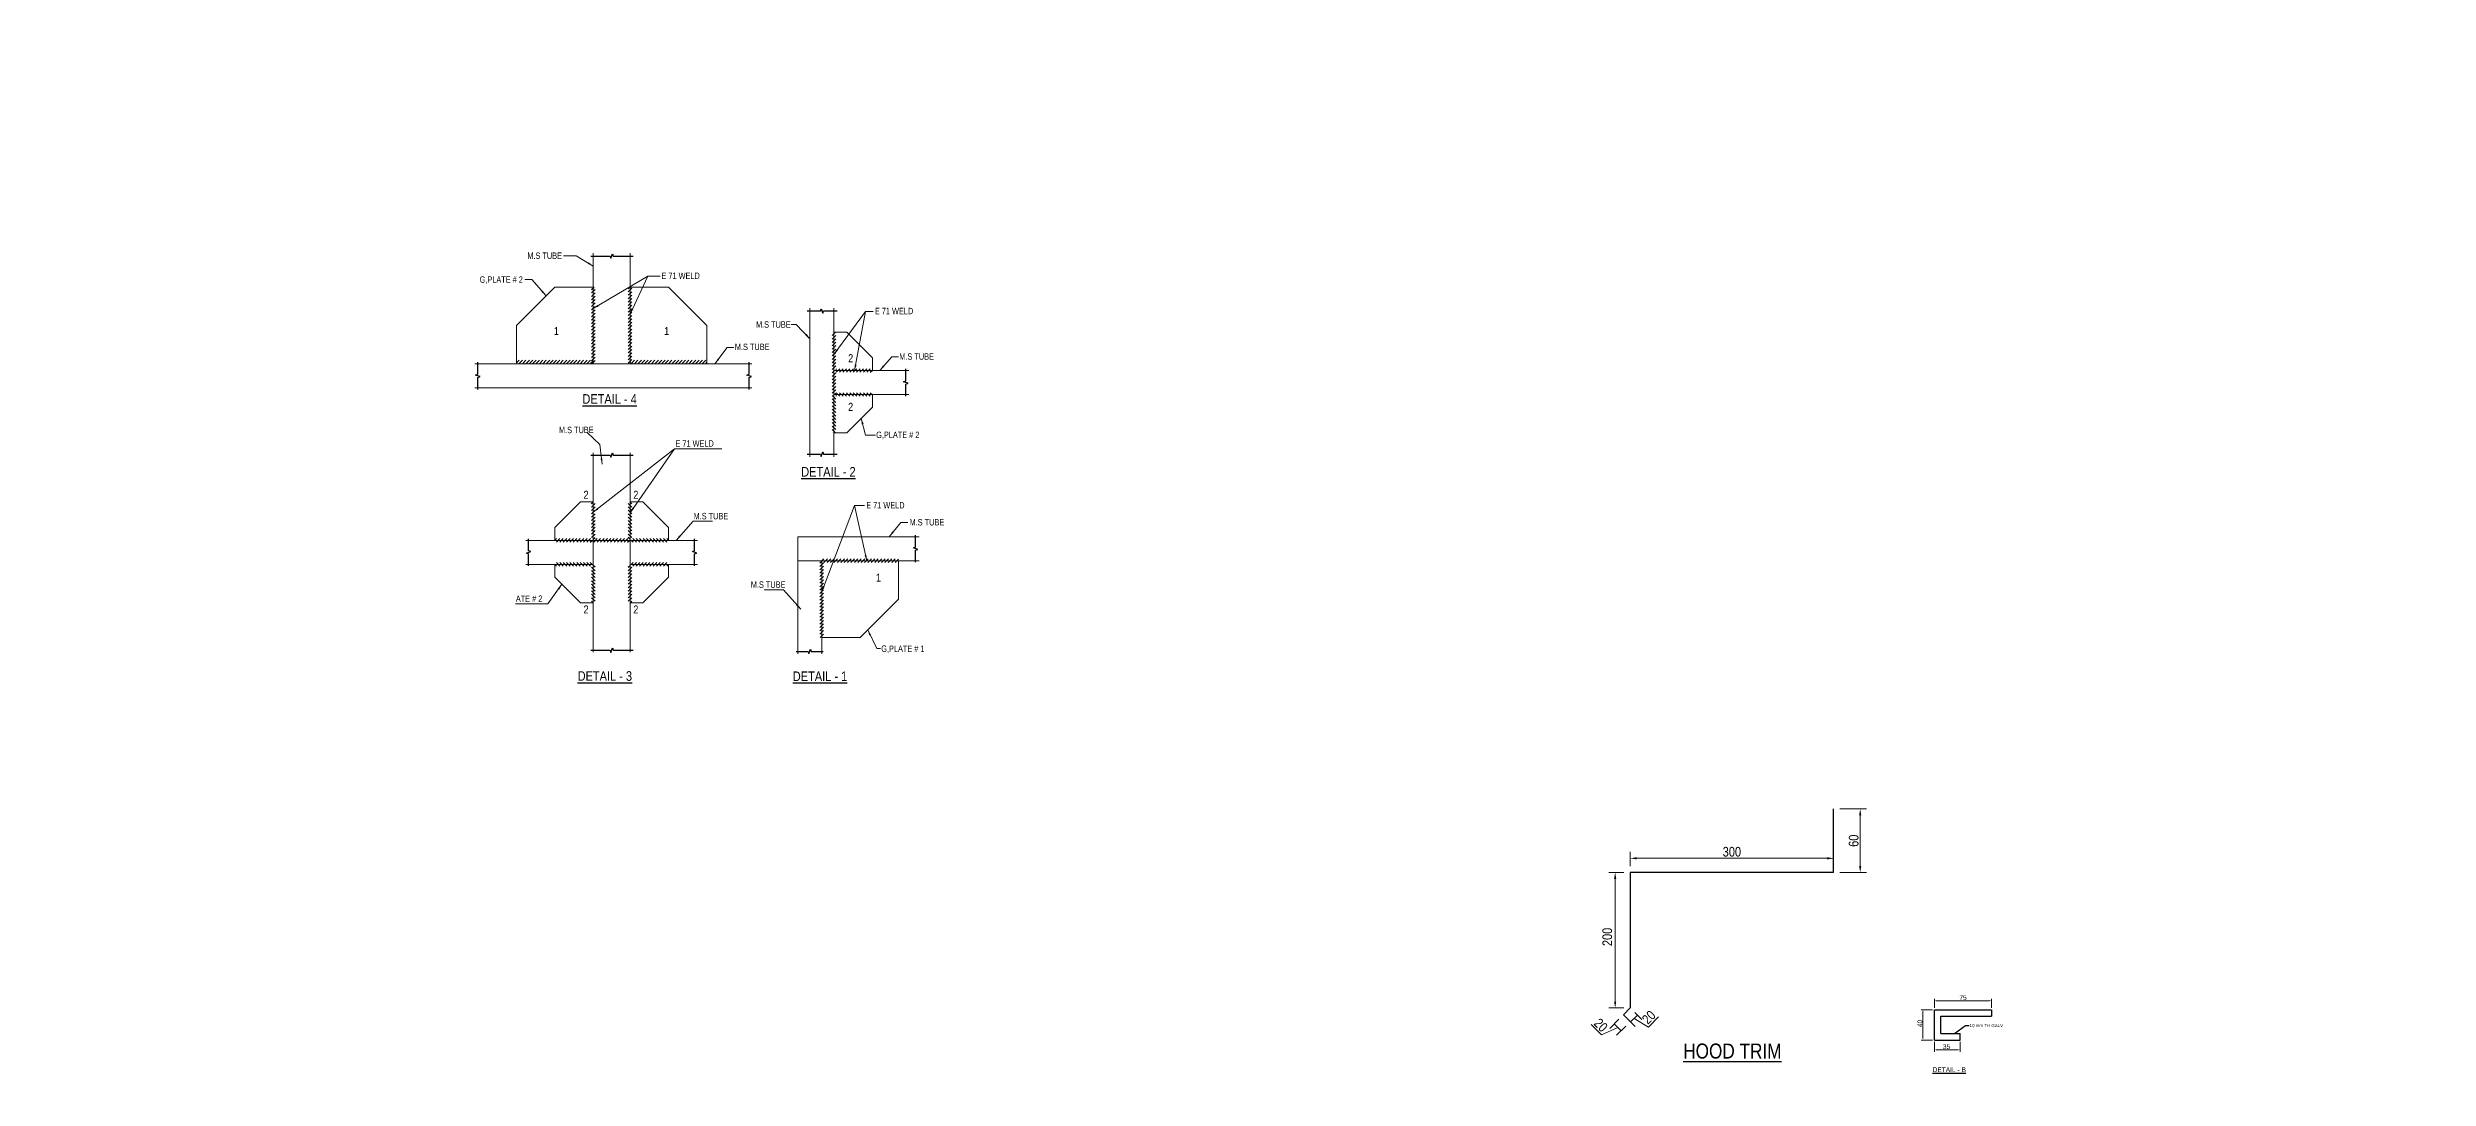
# Model space of a CAD drawing. Header units: millimetres. Extents: x 0 to 2669304, y -3314102 to 0.
# Drawn here: x 2422913.7 to 2423285.5, y -3103805.7 to -3103644.6 of the extents above; entities that cross this region are included whole.
import ezdxf
from ezdxf import colors
from ezdxf.entities.mleader import LeaderData, LeaderLine
from ezdxf.math import Vec2, Vec3

# ---------------------------------------------------------------- set-up
doc = ezdxf.new("R2010")
doc.units = ezdxf.units.MM
doc.header["$LTSCALE"] = 0.4
doc.header["$MEASUREMENT"] = 0
doc.header["$PDMODE"] = 34
for name, color, linetype, lineweight in [('1NSDIM0', 7, 'Continuous', 9), ('Layer1', 1, 'Continuous', 5), ('Layer4', 3, 'Continuous', 25), ('Layer5', 52, 'Continuous', 30), ('Layer6', 140, 'Continuous', 30), ('Text Small', 7, 'Continuous', 0)]:
    doc.layers.add(name, color=color, linetype=linetype, lineweight=lineweight)
doc.layers.add('E 71 WELD', color=7, linetype='Continuous')
doc.layers.add('TAXT', color=7, linetype='Continuous')
doc.styles.get("Standard").update_dxf_attribs({"font": 'ARIALN.TTF'})
doc.styles.add('style2', font='ARIALN.TTF')
doc.styles.add('y', font='', dxfattribs={"height": 880})
doc.styles.get('y').set_extended_font_data('VNI-Helve-Condense')
doc.dimstyles.new('shahid', dxfattribs={"dimtxt": 37.0005, "dimasz": 20, "dimexe": 8, "dimexo": 10, "dimgap": 5, "dimtad": 3, "dimdec": 0, "dimrnd": 1, "dimzin": 0, "dimdsep": 46, "dimtxsty": 'style2', "dimcen": 0.09, "dimclrt": 1, "dimadec": 0, "dimazin": 0, "dimtfac": 1, "dimtdec": 0, "dimtix": 1, "dimtmove": 1, "dimatfit": 3, "dimfxl": 0, "dimtolj": 1, "dimtzin": 0, "dimlwd": 5, "dimlwe": 5, "dimarcsym": 0})
doc.dimstyles.get("Standard").update_dxf_attribs({"dimtxt": 0.18, "dimasz": 500, "dimexe": 250, "dimexo": 250, "dimgap": 100, "dimtad": 1, "dimdec": 0, "dimzin": 0, "dimdsep": 46, "dimtxsty": 'y', "dimcen": 0.09, "dimadec": 0, "dimazin": 0, "dimtfac": 1, "dimtdec": 0, "dimtofl": 0, "dimtmove": 0, "dimatfit": 3, "dimfxl": 0, "dimtolj": 1, "dimtzin": 0, "dimarcsym": 0})
doc.dimstyles.new('Standard-225', dxfattribs={"dimtxt": 300, "dimasz": 200, "dimexe": 125, "dimexo": 350, "dimgap": 150, "dimtad": 1, "dimdec": 0, "dimzin": 0, "dimdsep": 46, "dimtxsty": 'Standard', "dimcen": 0.09, "dimclrd": 256, "dimclrt": 256, "dimadec": 0, "dimazin": 0, "dimtfac": 1, "dimtdec": 0, "dimtmove": 1, "dimatfit": 3, "dimfxl": 0, "dimtolj": 1, "dimtzin": 0, "dimlwd": 9, "dimlwe": 9, "dimarcsym": 0})
pattern_1 = [(45, (2499748.91913, -3090461.13978), (-0.265165043, 0.265165043), [])]
pattern_2 = [(45, (2499748.91913, -3090557.9572), (-0.265165043, 0.265165043), [])]
pattern_3 = [(45, (2461366.4361, -3097117.65003), (-0.265165043, 0.265165043), [])]

# ---------------------------------------------------------------- blocks, each defined once
blk = doc.blocks.new('*D915')
at = {"layer": '1NSDIM0', "color": 0, "lineweight": 5}
for p, q in [((2423208.08, -3103794.92), (2423206.3, -3103794.92)), ((2423206.6, -3103799.35), (2423206.6, -3103795.22)), ((2423208.08, -3103799.65), (2423206.3, -3103799.65))]:
    blk.add_line(p, q, dxfattribs=at)
at = {"layer": '1NSDIM0', "color": 0}
for points in [[(2423206.55, -3103795.22), (2423206.65, -3103795.22), (2423206.6, -3103794.92)], [(2423206.55, -3103799.35), (2423206.65, -3103799.35), (2423206.6, -3103799.65)]]:
    blk.add_solid(points, dxfattribs=at)
at = {"layer": 'Defpoints', "color": 0}
for p in [(2423206.6, -3103794.92), (2423208.38, -3103794.92), (2423208.38, -3103799.65)]:
    blk.add_point(p, dxfattribs=at)
at = {"layer": '1NSDIM0', "color": 1, "insert": (2423206.12, -3103797.06), "char_height": 0.75, "attachment_point": 5, "rotation": 90, "style": 'style2'}
blk.add_mtext('\\A1;40', dxfattribs=at)
blk = doc.blocks.new('*D916')
at = {"layer": '1NSDIM0', "color": 0, "lineweight": 5}
for p, q in [((2423208.38, -3103794.62), (2423208.38, -3103793.21)), ((2423217.01, -3103793.51), (2423208.68, -3103793.51)), ((2423217.31, -3103794.62), (2423217.31, -3103793.21))]:
    blk.add_line(p, q, dxfattribs=at)
at = {"layer": '1NSDIM0', "color": 0}
for points in [[(2423208.68, -3103793.46), (2423208.68, -3103793.56), (2423208.38, -3103793.51)], [(2423217.01, -3103793.46), (2423217.01, -3103793.56), (2423217.31, -3103793.51)]]:
    blk.add_solid(points, dxfattribs=at)
at = {"layer": 'Defpoints', "color": 0}
for p in [(2423208.38, -3103793.51), (2423208.38, -3103794.92), (2423217.31, -3103794.92)]:
    blk.add_point(p, dxfattribs=at)
at = {"layer": '1NSDIM0', "color": 1, "insert": (2423212.85, -3103793.03), "char_height": 0.75, "attachment_point": 5, "style": 'style2'}
blk.add_mtext('\\A1;75', dxfattribs=at)
blk = doc.blocks.new('*D917')
at = {"layer": '1NSDIM0', "color": 0, "lineweight": 5}
for p, q in [((2423208.38, -3103799.95), (2423208.38, -3103801.5)), ((2423212.11, -3103801.2), (2423208.68, -3103801.2)), ((2423212.41, -3103799.95), (2423212.41, -3103801.5))]:
    blk.add_line(p, q, dxfattribs=at)
at = {"layer": '1NSDIM0', "color": 0}
for points in [[(2423208.68, -3103801.15), (2423208.68, -3103801.25), (2423208.38, -3103801.2)], [(2423212.11, -3103801.15), (2423212.11, -3103801.25), (2423212.41, -3103801.2)]]:
    blk.add_solid(points, dxfattribs=at)
at = {"layer": 'Defpoints', "color": 0}
for p in [(2423208.38, -3103799.65), (2423208.38, -3103801.2), (2423212.41, -3103799.65)]:
    blk.add_point(p, dxfattribs=at)
at = {"layer": '1NSDIM0', "color": 1, "insert": (2423210.28, -3103800.69), "char_height": 0.75, "attachment_point": 5, "style": 'style2'}
blk.add_mtext('\\A1;35', dxfattribs=at)
blk = doc.blocks.new('*D924')
at = {"layer": '1NSDIM0', "color": 0, "lineweight": 5}
for p, q in [((2423159.87, -3103773.47), (2423157.52, -3103773.47)), ((2423158.52, -3103793.64), (2423158.52, -3103774.47)), ((2423159.87, -3103794.64), (2423157.52, -3103794.64))]:
    blk.add_line(p, q, dxfattribs=at)
at = {"layer": '1NSDIM0', "color": 0}
for points in [[(2423158.35, -3103774.47), (2423158.69, -3103774.47), (2423158.52, -3103773.47)], [(2423158.35, -3103793.64), (2423158.69, -3103793.64), (2423158.52, -3103794.64)]]:
    blk.add_solid(points, dxfattribs=at)
at = {"layer": 'Defpoints', "color": 0}
for p in [(2423158.52, -3103773.47), (2423160.87, -3103773.47), (2423160.87, -3103794.64)]:
    blk.add_point(p, dxfattribs=at)
at = {"layer": '1NSDIM0', "color": 1, "insert": (2423157.29, -3103783.54), "char_height": 1.5, "attachment_point": 5, "rotation": 90, "style": 'style2'}
blk.add_mtext('\\A1;200', dxfattribs=at)
blk = doc.blocks.new('*D925')
at = {"layer": '1NSDIM0', "color": 0, "lineweight": 5}
for p, q in [((2423160.87, -3103772.47), (2423160.87, -3103770.26)), ((2423161.87, -3103771.26), (2423191.63, -3103771.26)), ((2423192.63, -3103772.47), (2423192.63, -3103770.26))]:
    blk.add_line(p, q, dxfattribs=at)
at = {"layer": '1NSDIM0', "color": 0}
for points in [[(2423161.87, -3103771.09), (2423161.87, -3103771.43), (2423160.87, -3103771.26)], [(2423191.63, -3103771.09), (2423191.63, -3103771.43), (2423192.63, -3103771.26)]]:
    blk.add_solid(points, dxfattribs=at)
at = {"layer": 'Defpoints', "color": 0}
for p in [(2423192.63, -3103771.26), (2423160.87, -3103773.47), (2423192.63, -3103773.47)]:
    blk.add_point(p, dxfattribs=at)
at = {"layer": '1NSDIM0', "color": 1, "insert": (2423176.75, -3103770.24), "char_height": 1.5, "attachment_point": 5, "style": 'style2'}
blk.add_mtext('\\A1;300', dxfattribs=at)
blk = doc.blocks.new('*D1018')
at = {"layer": '1NSDIM0', "color": 0, "lineweight": 5}
for p, q in [((2423161.58, -3103795.34), (2423162.7, -3103796.47)), ((2423160.52, -3103796.41), (2423161.64, -3103797.53)), ((2423162, -3103795.76), (2423160.94, -3103796.82)), ((2423162, -3103795.76), (2423160.94, -3103796.82)), ((2423161.47, -3103796.29), (2423163.7, -3103797.63)), ((2423163.7, -3103797.63), (2423165.31, -3103796.01))]:
    blk.add_line(p, q, dxfattribs=at)
at = {"layer": 'Defpoints', "color": 0}
for p in [(2423160.87, -3103794.64), (2423159.81, -3103795.7), (2423160.94, -3103796.82)]:
    blk.add_point(p, dxfattribs=at)
at = {"layer": '1NSDIM0', "color": 1, "insert": (2423163.78, -3103796.1), "char_height": 1.5, "attachment_point": 5, "rotation": 45, "style": 'style2'}
blk.add_mtext('\\A1;20', dxfattribs=at)
blk = doc.blocks.new('*D1019')
at = {"layer": '1NSDIM0', "color": 0, "lineweight": 5}
for p, q in [((2423156.37, -3103798.85), (2423154.76, -3103797.24)), ((2423158.91, -3103797.67), (2423156.37, -3103798.85)), ((2423159.11, -3103796.41), (2423157.67, -3103797.84)), ((2423158.38, -3103797.14), (2423159.44, -3103798.2)), ((2423158.38, -3103797.14), (2423159.44, -3103798.2)), ((2423160.17, -3103797.47), (2423158.73, -3103798.9))]:
    blk.add_line(p, q, dxfattribs=at)
at = {"layer": 'Defpoints', "color": 0}
for p in [(2423159.44, -3103798.2), (2423159.81, -3103795.7), (2423160.87, -3103796.76)]:
    blk.add_point(p, dxfattribs=at)
at = {"layer": '1NSDIM0', "color": 1, "insert": (2423156.28, -3103797.33), "char_height": 1.5, "attachment_point": 5, "rotation": 315, "style": 'style2'}
blk.add_mtext('\\A1;20', dxfattribs=at)
blk = doc.blocks.new('*D1020')
at = {"layer": '1NSDIM0', "color": 0, "lineweight": 5}
for p, q in [((2423193.63, -3103763.55), (2423197.79, -3103763.55)), ((2423196.79, -3103764.55), (2423196.79, -3103772.47)), ((2423193.63, -3103773.47), (2423197.79, -3103773.47))]:
    blk.add_line(p, q, dxfattribs=at)
at = {"layer": '1NSDIM0', "color": 0}
for points in [[(2423196.62, -3103764.55), (2423196.96, -3103764.55), (2423196.79, -3103763.55)], [(2423196.62, -3103772.47), (2423196.96, -3103772.47), (2423196.79, -3103773.47)]]:
    blk.add_solid(points, dxfattribs=at)
at = {"layer": 'Defpoints', "color": 0}
for p in [(2423192.63, -3103763.55), (2423192.63, -3103773.47), (2423196.79, -3103773.47)]:
    blk.add_point(p, dxfattribs=at)
at = {"layer": '1NSDIM0', "color": 1, "insert": (2423195.78, -3103768.51), "char_height": 1.5, "attachment_point": 5, "rotation": 90, "style": 'style2'}
blk.add_mtext('\\A1;60', dxfattribs=at)

msp = doc.modelspace()

# ---------------------------------------------------------------- hatches: boundary and pattern name
at = {"layer": 'E 71 WELD', "lineweight": -3, "ltscale": 3}
h = msp.add_hatch(dxfattribs=at)
h.set_pattern_fill('ANSI31', color=256, scale=3, style=0)
h.set_pattern_definition([(45, (2499748.6401, -3090461.13978), (-0.265165043, 0.265165043), [])])
h.paths.add_polyline_path([(2422999.1801, -3103681.9863), (2422998.622, -3103681.9863), (2422998.622, -3103693.9863), (2422999.1801, -3103693.9863)])
h = msp.add_hatch(dxfattribs=at)
h.set_pattern_fill('ANSI31', color=256, scale=3, style=0)
h.set_pattern_definition(pattern_1)
h.paths.add_polyline_path([(2423004.372, -3103693.9863), (2423004.9301, -3103693.9863), (2423004.9301, -3103681.9863), (2423004.372, -3103681.9863)])
h = msp.add_hatch(dxfattribs=at)
h.set_pattern_fill('ANSI31', color=256, scale=3, style=0)
h.set_pattern_definition(pattern_3)
h.paths.add_polyline_path([(2423036.4976, -3103695.3148), (2423036.4976, -3103694.7567), (2423042.4976, -3103694.7567), (2423042.4976, -3103695.3148)])
h.paths.add_polyline_path([(2423036.7767, -3103695.0358), (2423036.2186, -3103695.0358), (2423036.2186, -3103689.0358), (2423036.7767, -3103689.0358)])
h = msp.add_hatch(dxfattribs=at)
h.set_pattern_fill('ANSI31', color=256, scale=3, style=0)
h.set_pattern_definition(pattern_1)
h.paths.add_polyline_path([(2422998.9011, -3103693.9863), (2422998.9011, -3103693.4282), (2422986.9011, -3103693.4282), (2422986.9011, -3103693.9863)])
h.paths.add_polyline_path([(2423004.6511, -3103693.4282), (2423004.6511, -3103693.9863), (2423016.6511, -3103693.9863), (2423016.6511, -3103693.4282)])
h = msp.add_hatch(dxfattribs=at)
h.set_pattern_fill('ANSI31', color=256, scale=3, style=0)
h.set_pattern_definition(pattern_3)
h.paths.add_polyline_path([(2423036.7767, -3103698.7858), (2423036.2186, -3103698.7858), (2423036.2186, -3103695.0358), (2423036.7767, -3103695.0358)])
h = msp.add_hatch(dxfattribs=at)
h.set_pattern_fill('ANSI31', color=256, scale=3, style=0)
h.set_pattern_definition([(315, (2461366.4361, -3110276.17156), (-0.265165043, -0.265165043), [])])
h.paths.add_polyline_path([(2423036.4976, -3103698.5067), (2423036.4976, -3103699.0648), (2423042.4976, -3103699.0648), (2423042.4976, -3103698.5067)])
h.paths.add_polyline_path([(2423036.7767, -3103698.7858), (2423036.2186, -3103698.7858), (2423036.2186, -3103704.7858), (2423036.7767, -3103704.7858)])
h = msp.add_hatch(dxfattribs=at)
h.set_pattern_fill('ANSI31', color=256, scale=3, style=0)
h.set_pattern_definition(pattern_2)
h.paths.add_polyline_path([(2422999.1801, -3103721.5794), (2422998.622, -3103721.5794), (2422998.622, -3103715.5794), (2422999.1801, -3103715.5794)])
h.paths.add_polyline_path([(2422992.9011, -3103721.8584), (2422992.9011, -3103721.3003), (2422998.9011, -3103721.3003), (2422998.9011, -3103721.8584)])
h = msp.add_hatch(dxfattribs=at)
h.set_pattern_fill('ANSI31', color=256, scale=3, style=0)
h.set_pattern_definition([(135, (2346254.63297, -3090557.9572), (0.265165043, 0.265165043), [])])
h.paths.add_polyline_path([(2423004.372, -3103721.5794), (2423004.9301, -3103721.5794), (2423004.9301, -3103715.5794), (2423004.372, -3103715.5794)])
h.paths.add_polyline_path([(2423010.6511, -3103721.8584), (2423010.6511, -3103721.3003), (2423004.6511, -3103721.3003), (2423004.6511, -3103721.8584)])
h = msp.add_hatch(dxfattribs=at)
h.set_pattern_fill('ANSI31', color=256, scale=3, style=0)
h.set_pattern_definition(pattern_2)
h.paths.add_polyline_path([(2422998.9011, -3103721.8584), (2422998.9011, -3103721.3003), (2423004.6511, -3103721.3003), (2423004.6511, -3103721.8584)])
h = msp.add_hatch(dxfattribs=at)
h.set_pattern_fill('ANSI31', color=256, scale=3, style=0)
h.set_pattern_definition([(45, (2461361.08627, -3097091.9131), (-0.265165043, 0.265165043), [])])
h.paths.add_polyline_path([(2423034.5862, -3103724.4745), (2423034.5862, -3103725.0326), (2423046.5862, -3103725.0326), (2423046.5862, -3103724.4745)])
h.paths.add_polyline_path([(2423034.8652, -3103724.7535), (2423034.3071, -3103724.7535), (2423034.3071, -3103736.7535), (2423034.8652, -3103736.7535)])
h = msp.add_hatch(dxfattribs=at)
h.set_pattern_fill('ANSI31', color=256, scale=3, style=0)
h.set_pattern_definition([(315, (2499748.91913, -3116888.9516), (-0.265165043, -0.265165043), [])])
h.paths.add_polyline_path([(2422999.1801, -3103725.3294), (2422998.622, -3103725.3294), (2422998.622, -3103731.3294), (2422999.1801, -3103731.3294)])
h.paths.add_polyline_path([(2422992.9011, -3103725.0503), (2422992.9011, -3103725.6084), (2422998.9011, -3103725.6084), (2422998.9011, -3103725.0503)])
h = msp.add_hatch(dxfattribs=at)
h.set_pattern_fill('ANSI31', color=256, scale=3, style=0)
h.set_pattern_definition([(225, (2346254.63297, -3116888.9516), (0.265165043, -0.265165043), [])])
h.paths.add_polyline_path([(2423004.372, -3103725.3294), (2423004.9301, -3103725.3294), (2423004.9301, -3103731.3294), (2423004.372, -3103731.3294)])
h.paths.add_polyline_path([(2423010.6511, -3103725.0503), (2423010.6511, -3103725.6084), (2423004.6511, -3103725.6084), (2423004.6511, -3103725.0503)])

# ---------------------------------------------------------------- linework, layer by layer
msp.add_lwpolyline([(2423049.2539, -3103724.9931), (2423049.2539, -3103723.1285), (2423049.5974, -3103723.0035), (2423048.9105, -3103722.7535), (2423049.2539, -3103722.6285), (2423049.2539, -3103720.764)])
at = {"layer": 'Layer1', "lineweight": 5, "ltscale": 3}
for p, q in [((2422998.9011, -3103676.7181), (2422998.9011, -3103693.9863)), ((2423004.6511, -3103676.7181), (2423004.6511, -3103681.9863)), ((2423004.6511, -3103681.9863), (2423004.6511, -3103693.9863)), ((2423032.7476, -3103708.5095), (2423032.7476, -3103685.3121)), ((2423036.4976, -3103708.5095), (2423036.4976, -3103685.3121)), ((2422980.4044, -3103693.9863), (2422986.9011, -3103693.9863)), ((2422986.9011, -3103693.9863), (2423016.6511, -3103693.9863)), ((2423016.6511, -3103693.9863), (2423023.6979, -3103693.9863)), ((2423036.4976, -3103695.0358), (2423048.2032, -3103695.0358)), ((2422980.4044, -3103697.7363), (2423023.6979, -3103697.7363)), ((2423036.4976, -3103698.7858), (2423048.2032, -3103698.7858)), ((2422998.9011, -3103707.8783), (2422998.9011, -3103739.0305)), ((2423004.6511, -3103707.8783), (2423004.6511, -3103739.0305)), ((2423030.8362, -3103721.0035), (2423049.8235, -3103721.0035)), ((2423030.8362, -3103739.2825), (2423030.8362, -3103721.0035)), ((2422988.3614, -3103721.5794), (2422998.9011, -3103721.5794)), ((2423004.6511, -3103721.5794), (2422998.9011, -3103721.5794)), ((2423004.6511, -3103721.5794), (2423015.1907, -3103721.5794)), ((2423030.8362, -3103724.7535), (2423049.8235, -3103724.7535)), ((2423034.5862, -3103739.2825), (2423034.5862, -3103724.7535)), ((2422988.3614, -3103725.3294), (2422998.9011, -3103725.3294)), ((2423004.6511, -3103725.3294), (2423015.1907, -3103725.3294))]:
    msp.add_line(p, q, dxfattribs=at)
at = {"layer": 'Layer4', "lineweight": 9, "ltscale": 3}
for p, q in [((2422986.9011, -3103687.9863), (2422992.9011, -3103681.9863)), ((2422998.9011, -3103681.9863), (2422992.9011, -3103681.9863)), ((2423004.6511, -3103681.9863), (2423010.6511, -3103681.9863)), ((2423016.6511, -3103687.9863), (2423010.6511, -3103681.9863)), ((2422986.9011, -3103693.9863), (2422986.9011, -3103687.9863)), ((2423016.6511, -3103693.9863), (2423016.6511, -3103687.9863)), ((2423038.4976, -3103689.0358), (2423036.4976, -3103689.0358)), ((2423038.4976, -3103689.0358), (2423042.4976, -3103693.0358)), ((2423042.4976, -3103695.0358), (2423042.4976, -3103693.0358)), ((2423042.4976, -3103698.7858), (2423042.4976, -3103700.7858)), ((2423038.4976, -3103704.7858), (2423042.4976, -3103700.7858)), ((2423038.4976, -3103704.7858), (2423036.4976, -3103704.7858)), ((2422996.9011, -3103715.5794), (2422992.9011, -3103719.5794)), ((2422996.9011, -3103715.5794), (2422998.9011, -3103715.5794)), ((2423006.6511, -3103715.5794), (2423004.6511, -3103715.5794)), ((2423006.6511, -3103715.5794), (2423010.6511, -3103719.5794)), ((2422992.9011, -3103721.5794), (2422992.9011, -3103719.5794)), ((2423010.6511, -3103721.5794), (2423010.6511, -3103719.5794)), ((2423046.5862, -3103724.7535), (2423046.5862, -3103730.7535)), ((2422992.9011, -3103725.3294), (2422992.9011, -3103727.3294)), ((2422996.9011, -3103731.3294), (2422992.9011, -3103727.3294)), ((2423006.6511, -3103731.3294), (2423010.6511, -3103727.3294)), ((2423010.6511, -3103725.3294), (2423010.6511, -3103727.3294)), ((2422996.9011, -3103731.3294), (2422998.9011, -3103731.3294)), ((2423006.6511, -3103731.3294), (2423004.6511, -3103731.3294)), ((2423046.5862, -3103730.7535), (2423040.5862, -3103736.7535)), ((2423034.5862, -3103736.7535), (2423040.5862, -3103736.7535))]:
    msp.add_line(p, q, dxfattribs=at)
at = {"layer": 'Layer5', "ltscale": 3}
for p, q in [((2423208.384, -3103799.6492), (2423208.384, -3103794.9242)), ((2423208.384, -3103794.9242), (2423217.309, -3103794.9242)), ((2423217.309, -3103794.9242), (2423217.309, -3103795.9367)), ((2423209.3965, -3103798.6367), (2423209.3965, -3103795.9367)), ((2423209.3965, -3103795.9367), (2423217.309, -3103795.9367)), ((2423209.3965, -3103798.6367), (2423212.4065, -3103798.6367)), ((2423212.4065, -3103799.6492), (2423212.4065, -3103798.6367)), ((2423208.384, -3103799.6492), (2423212.4065, -3103799.6492))]:
    msp.add_line(p, q, dxfattribs=at)
at = {"layer": 'Layer6', "ltscale": 3}
for p, q in [((2423192.628, -3103773.4682), (2423192.628, -3103763.5502)), ((2423192.628, -3103773.4682), (2423160.8734, -3103773.4682)), ((2423160.8734, -3103773.4682), (2423160.8734, -3103794.6379)), ((2423160.8734, -3103794.6379), (2423159.8128, -3103795.6985)), ((2423160.8734, -3103796.7592), (2423159.8128, -3103795.6985))]:
    msp.add_line(p, q, dxfattribs=at)
at = {"layer": 'TAXT', "ltscale": 3}
for points in [[(2422998.5095, -3103677.1609), (2423001.5267, -3103677.1609), (2423001.6517, -3103677.5044), (2423001.9017, -3103676.8175), (2423002.0267, -3103677.1609), (2423005.1135, -3103677.1609)], [(2423032.33, -3103685.7158), (2423034.3726, -3103685.7158), (2423034.4976, -3103685.3724), (2423034.7476, -3103686.0593), (2423034.8726, -3103685.7158), (2423037.0136, -3103685.7158)], [(2422980.8771, -3103697.9758), (2422980.8771, -3103696.1113), (2422981.2205, -3103695.9863), (2422980.5336, -3103695.7363), (2422980.8771, -3103695.6113), (2422980.8771, -3103693.7468)], [(2423023.2589, -3103697.9758), (2423023.2589, -3103696.1113), (2423023.6023, -3103695.9863), (2423022.9154, -3103695.7363), (2423023.2589, -3103695.6113), (2423023.2589, -3103693.7468)], [(2423047.7251, -3103699.0253), (2423047.7251, -3103697.1608), (2423048.0686, -3103697.0358), (2423047.3817, -3103696.7858), (2423047.7251, -3103696.6608), (2423047.7251, -3103694.7962)], [(2422998.5095, -3103708.246), (2423001.5267, -3103708.246), (2423001.6517, -3103708.5894), (2423001.9017, -3103707.9025), (2423002.0267, -3103708.246), (2423005.1135, -3103708.246)], [(2423032.33, -3103708.1058), (2423034.3726, -3103708.1058), (2423034.4976, -3103708.4492), (2423034.7476, -3103707.7623), (2423034.8726, -3103708.1058), (2423037.0136, -3103708.1058)], [(2422988.8117, -3103725.5689), (2422988.8117, -3103723.7044), (2422988.4683, -3103723.5794), (2422989.1552, -3103723.3294), (2422988.8117, -3103723.2044), (2422988.8117, -3103721.3398)], [(2423014.7404, -3103725.5689), (2423014.7404, -3103723.7044), (2423015.0838, -3103723.5794), (2423014.3969, -3103723.3294), (2423014.7404, -3103723.2044), (2423014.7404, -3103721.3398)], [(2422998.5095, -3103738.7336), (2423001.5267, -3103738.7336), (2423001.6517, -3103739.077), (2423001.9017, -3103738.3901), (2423002.0267, -3103738.7336), (2423005.1135, -3103738.7336)], [(2423030.5972, -3103738.9347), (2423032.4617, -3103738.9347), (2423032.5867, -3103739.2781), (2423032.8367, -3103738.5913), (2423032.9617, -3103738.9347), (2423034.8263, -3103738.9347)]]:
    msp.add_lwpolyline(points, dxfattribs=at)

# ---------------------------------------------------------------- texts
for s, height, p in [('M.S TUBE', 1, (2422988.6108, -3103677.5925)), ('E 71 WELD', 1, (2423009.564, -3103680.7332)), ('G,PLATE # 2', 1, (2422981.1593, -3103681.3299)), ('M.S TUBE', 1, (2423024.3229, -3103688.3419)), ('E 71 WELD', 1, (2423042.8971, -3103686.2397)), ('1', 1.25, (2422992.7413, -3103689.4874)), ('1', 1.25, (2423009.9701, -3103689.4874)), ('M.S TUBE', 1, (2423021.0239, -3103691.8394)), ('2', 1.25, (2423038.7075, -3103693.7408)), ('M.S TUBE', 1, (2423046.7025, -3103693.3519)), (' %%UDETAIL - 4', 1.5, (2422996.7304, -3103700.2294)), ('2', 1.25, (2423038.7075, -3103701.3359)), ('M.S TUBE', 1, (2422993.5508, -3103704.8201)), ('E 71 WELD', 1, (2423011.7456, -3103706.9353)), ('G,PLATE # 2', 1, (2423043.0907, -3103705.5859)), (' %%UDETAIL - 2', 1.5, (2423030.9094, -3103711.6128)), ('2', 1.25, (2422997.3835, -3103715.0819)), ('2', 1.25, (2423005.1533, -3103715.0819)), ('M.S TUBE', 1, (2423014.5726, -3103718.2852)), ('E 71 WELD', 1, (2423041.5413, -3103716.5903)), ('M.S TUBE', 1, (2423048.3111, -3103719.2458)), ('M.S TUBE', 1, (2423023.5152, -3103728.9916)), ('1', 1.25, (2423043.0492, -3103728.023)), ('ATE # 2', 1, (2422986.8114, -3103731.1918)), ('2', 1.25, (2422997.3835, -3103732.9986)), ('2', 1.25, (2423005.1533, -3103732.9986)), ('G,PLATE # 1', 1, (2423043.8881, -3103739.007)), (' %%UDETAIL - 3', 1.5, (2422995.9865, -3103743.521)), ('%%UDETAIL - 1', 1.5, (2423030.0703, -3103743.5624)), ('10 mm TH GALV ', 0.5, (2423213.8872, -3103797.6402)), ('%%UHOOD TRIM', 2.34375, (2423169.1475, -3103802.545)), (' %%UDETAIL - B', 0.75, (2423207.817, -3103804.6743))]:
    msp.add_text(s, height=height, dxfattribs=at).set_placement(p)

# ---------------------------------------------------------------- dimensions: what is measured, and where the dimension line sits
at = {"layer": '1NSDIM0'}
for base, p1, p2, angle, text, override, picture, middle, dimtype in [((2423196.7914, -3103773.4682), (2423192.628, -3103763.5502), (2423192.628, -3103773.4682), 90, '60', {"dimtxt": 1.5, "dimasz": 1, "dimexe": 1, "dimexo": 1, "dimgap": 0.25}, '*D1020', (2423196.7914, -3103768.5092), 160), ((2423192.628, -3103771.2595), (2423160.8734, -3103773.4682), (2423192.628, -3103773.4682), 180, '300', {"dimtxt": 1.5, "dimasz": 1, "dimexe": 1, "dimexo": 1, "dimgap": 0.25}, '*D925', (2423176.7507, -3103771.2595), 160), ((2423158.5191, -3103773.4682), (2423160.8734, -3103794.6379), (2423160.8734, -3103773.4682), 270, '200', {"dimtxt": 1.5, "dimasz": 1, "dimexe": 1, "dimexo": 1, "dimgap": 0.25}, '*D924', (2423158.3079, -3103783.5405), 160), ((2423160.9358, -3103796.8215), (2423160.8734, -3103794.6379), (2423159.8128, -3103795.6985), 225, '20', {"dimtxt": 1.5, "dimasz": 1, "dimexe": 1, "dimexo": 1, "dimgap": 0.25}, '*D1018', (2423163.8733, -3103797.4484), 161), ((2423206.6027, -3103794.9242), (2423208.384, -3103799.6492), (2423208.384, -3103794.9242), 90, '40', {"dimtxt": 0.75, "dimasz": 0.3, "dimexe": 0.3, "dimexo": 0.3, "dimgap": 0.1}, '*D915', (2423206.6027, -3103797.0576), 160), ((2423159.4362, -3103798.1965), (2423159.8128, -3103795.6985), (2423160.8734, -3103796.7592), 315, '20', {"dimtxt": 1.5, "dimasz": 1, "dimexe": 1, "dimexo": 1, "dimgap": 0.25}, '*D1019', (2423156.1944, -3103798.6739), 161)]:
    dim = msp.add_linear_dim(base=base, p1=p1, p2=p2, angle=angle, text=text, dimstyle='shahid', override=override, dxfattribs=at)
    dim.commit()
    dim.dimension.update_dxf_attribs({"geometry": picture, "text_midpoint": middle, "dimtype": dimtype})
for base, p1, p2, text, picture, middle in [((2423208.384, -3103793.5094), (2423217.309, -3103794.9242), (2423208.384, -3103794.9242), '75', '*D916', (2423212.8465, -3103793.5094)), ((2423208.384, -3103801.1958), (2423212.4065, -3103799.6492), (2423208.384, -3103799.6492), '35', '*D917', (2423210.2811, -3103801.1762))]:
    dim = msp.add_linear_dim(base=base, p1=p1, p2=p2, text=text, dimstyle='shahid', override={"dimtxt": 0.75, "dimasz": 0.3, "dimexe": 0.3, "dimexo": 0.3, "dimgap": 0.1}, dxfattribs=at)
    dim.commit()
    dim.dimension.update_dxf_attribs({"geometry": picture, "text_midpoint": middle, "dimtype": 160})

# ---------------------------------------------------------------- leaders
for points in [[(2422998.9011, -3103678.7177), (2422996.2359, -3103677.1114), (2422994.2644, -3103677.1114)], [(2422998.9011, -3103685.3522), (2423007.4181, -3103680.2697)], [(2423004.6511, -3103686.2101), (2423007.4181, -3103680.2697), (2423009.3677, -3103680.2716)], [(2422991.5271, -3103683.3603), (2422989.3206, -3103680.8257), (2422988.1962, -3103680.8257)], [(2423036.4976, -3103692.5349), (2423041.43, -3103685.8371), (2423042.6083, -3103685.8371)], [(2423039.7244, -3103695.0358), (2423041.43, -3103685.8371)], [(2423017.9146, -3103693.9863), (2423019.8135, -3103691.4467), (2423020.8405, -3103691.4475)], [(2423032.7476, -3103690.0598), (2423030.6155, -3103687.8204), (2423029.8071, -3103687.8204)], [(2423043.6464, -3103695.0358), (2423045.5453, -3103692.8994), (2423046.5723, -3103692.9002)], [(2423040.7608, -3103702.5226), (2423041.4476, -3103705.1255), (2423042.9797, -3103705.1255)], [(2423000.2869, -3103709.6515), (2422999.9265, -3103706.6041), (2422997.9549, -3103704.7407)], [(2422998.9011, -3103717.1704), (2423011.6006, -3103707.2742)], [(2423004.6511, -3103717.2648), (2423011.6006, -3103707.2742), (2423018.9725, -3103707.2742)], [(2423034.5862, -3103729.6319), (2423039.7192, -3103716.1442)], [(2423041.6236, -3103724.7535), (2423039.7192, -3103716.1442), (2423041.2524, -3103716.1466)], [(2423011.8393, -3103721.5794), (2423014.5239, -3103718.594), (2423017.5294, -3103718.5963)], [(2423045.1354, -3103721.0035), (2423046.9487, -3103718.777), (2423048.034, -3103718.777)], [(2422994.0177, -3103728.446), (2422991.8102, -3103731.4934), (2422986.7547, -3103731.4911)], [(2423031.3043, -3103732.3477), (2423028.6198, -3103729.3003), (2423025.6143, -3103729.3026)], [(2423041.7654, -3103735.5743), (2423043.2011, -3103738.4899), (2423043.7579, -3103738.4899)]]:
    msp.add_leader(points, dimstyle='Standard-225', override={"dimasz": 0.9, "dimtad": 0, "dimfxl": 0.0625})
at = {"layer": 'TAXT', "ltscale": 3}
msp.add_leader([(2423211.5431, -3103798.6367), (2423213.2439, -3103797.3881), (2423213.8044, -3103797.3881)], dimstyle='Standard', override={"dimasz": 0.5}, dxfattribs=at)
at = {"layer": 'Text Small'}
ml = msp.add_multileader_mtext('Standard', dxfattribs=at)
ml.set_content('OPENING     \\P2134mmx 2134mm', color=256)
ml.set_leader_properties(color=235)
ml.build(insert=Vec2(0, 0))
ml.multileader.update_dxf_attribs({"dogleg_length": 144.6835, "arrow_head_size": 90})
ctx = ml.context
ctx.base_point, ctx.char_height, ctx.arrow_head_size, ctx.landing_gap_size, ctx.plane_origin = Vec3(2454691.1281, -3115241.5036), 200, 90, 50, Vec3(2463634.037, -3111925.6113)
ctx.text_align_type = 1
notes = []
notes.append((ctx, [(0, (0, 0, 0), (0, 0), (1, 0), 1, [])]))
ctx.mtext.insert, ctx.mtext.width, ctx.mtext.alignment, ctx.mtext.flow_direction = Vec3(2455711.1144, -3115139.7983), 3559.700472, 2, 5
ml = msp.add_multileader_mtext('Standard', dxfattribs=at)
ml.set_content('PORTAL BEAM-02', color=256)
ml.set_leader_properties(color=235)
ml.build(insert=Vec2(0, 0))
ml.multileader.update_dxf_attribs({"dogleg_length": 90, "arrow_head_size": 30})
ctx = ml.context
ctx.base_point, ctx.char_height, ctx.arrow_head_size, ctx.landing_gap_size, ctx.plane_origin = Vec3(2448702.5428, -3105280.1074), 50, 30, 25, Vec3(2448368.9987, -3102187.3439)
notes.append((ctx, [(0, (0, 0, 0), (0, 0), (1, 0), 1, [])]))
ctx.mtext.insert, ctx.mtext.line_spacing_factor, ctx.mtext.flow_direction = Vec3(2448727.5428, -3105254.681), 0.75, 5
for ctx, leaders in notes:
    for number, flags, end, landing, length, lines in leaders:
        leader = LeaderData()
        leader.index, (leader.has_last_leader_line, leader.has_dogleg_vector, leader.attachment_direction) = number, flags
        leader.last_leader_point, leader.dogleg_vector, leader.dogleg_length = Vec3(end), Vec3(landing), length
        for number, points, colour, breaks in lines:
            line = LeaderLine()
            line.index, line.vertices, line.color, line.breaks = number, Vec3.list(points), colors.encode_raw_color(colour), breaks
            leader.lines.append(line)
        ctx.leaders.append(leader)

doc.saveas('drawing.dxf')
